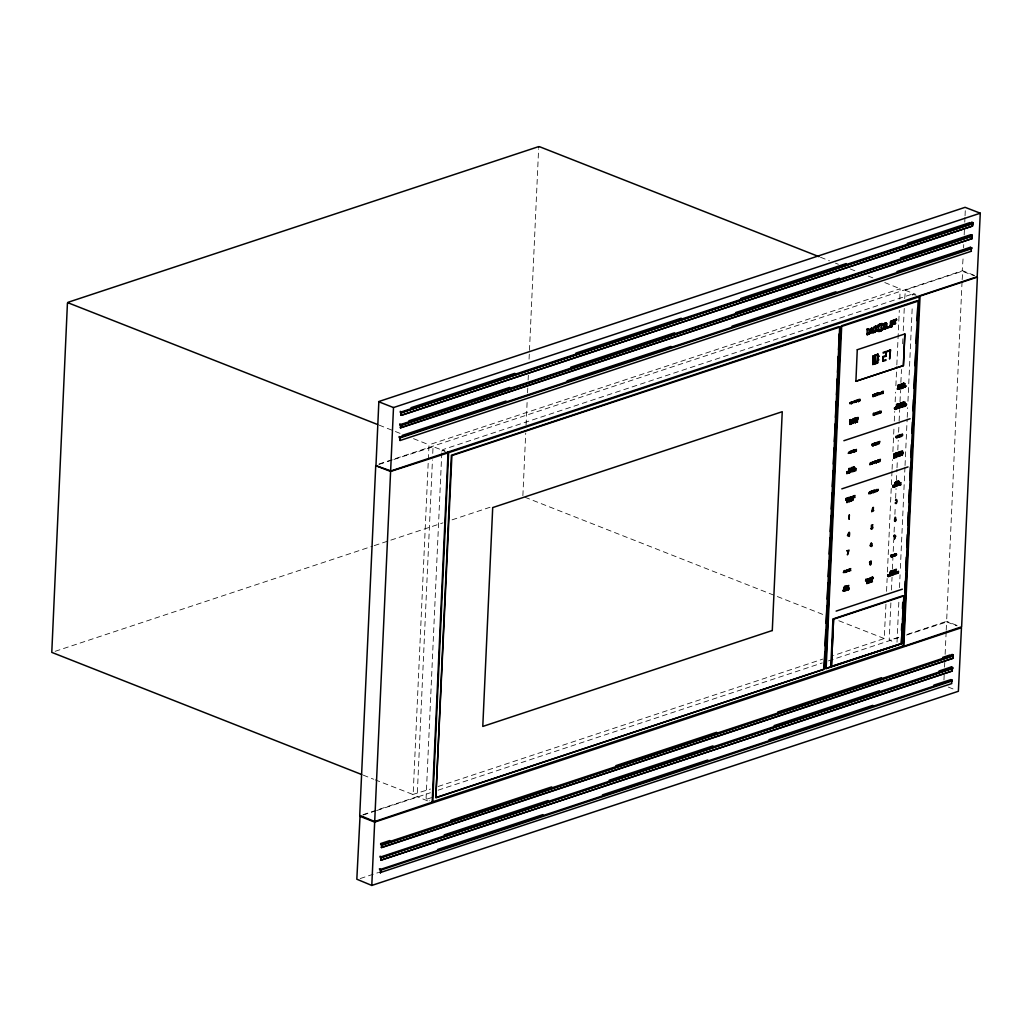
<?xml version="1.0" encoding="UTF-8"?>
<svg xmlns="http://www.w3.org/2000/svg" width="1032" height="1032" viewBox="0 0 1032 1032"><rect width="100%" height="100%" fill="white"/><g stroke="black" fill="none" stroke-linecap="round" stroke-linejoin="round"><path stroke-width="0.75" stroke-dasharray="5 3.75" d="M899.827 299.035L900.085 288.779L429.015 444.818L413.135 794.563L375.171 779.844M363.045 814.674L417.16 796.717L432.46 459.846M907.438 634.345L946.628 621.328L962.069 281.246M379.041 464.013L962.198 270.848L963.153 257.432M432.743 453.409L433.053 446.637L444.844 451.139M441.773 452.842L426.087 798.2L427.029 799.89L429.389 800.819M522.876 495.657L525.714 433.014M526.075 424.99L527.171 400.893M527.533 392.87L527.752 388.045M528.126 380.021L528.345 375.197M529.068 359.136L538.627 148.724M885.959 604.197L884.205 638.524L833.469 655.539M886.553 591.349L887.133 578.5M887.417 572.076L892.022 470.889M892.087 469.289L892.525 459.653M892.899 451.616L893.983 427.519M894.28 421.095L894.718 411.458M895.157 401.822L895.595 392.186M895.879 385.762L896.756 366.489M896.834 364.889L899.311 310.271M890.874 602.907L889.197 639.93L895.247 642.781M891.454 590.033L892.048 577.159M892.409 569.109L892.925 557.835M893.209 551.398L893.725 540.123M894.086 532.073L894.46 524.024M894.899 514.375L895.26 506.325M895.621 498.275L896.06 488.613M896.434 480.564L896.937 469.302M897.014 467.69L897.376 459.64M897.814 449.978L898.253 440.316M898.627 432.266L899.066 422.617M899.13 421.004L899.646 409.73M900.007 401.68L900.523 390.418M900.884 382.369L901.478 369.495M902.639 343.733L902.936 337.296M903.232 330.859L904.251 308.323M904.69 298.661L905.425 290.031L962.185 271.235L974.311 275.75M897.014 642.201L898.911 600.443M899.491 587.595L900.072 574.747M900.368 568.31L904.961 467.122M905.038 465.509L907.154 418.928M907.218 417.328L907.657 407.679M907.954 401.255L912.262 306.491M943.957 679.985L944.177 675.173M944.538 667.149L944.757 662.338M945.131 654.314L946.151 631.842M946.215 630.242L946.602 621.883L956.961 625.831M962.147 279.633L962.882 271.261M963.591 247.796L963.733 244.597M964.172 234.961L964.391 230.149M964.752 222.125L964.972 217.313M965.049 215.701L965.333 209.29M912.765 295.242L912.817 294.314L916.184 295.268M441.838 451.229L442.87 449.617L911.849 294.262L913.823 294.339M378.95 464.426L392.392 459.975M393.876 459.485L433.414 446.637M55.173 651.308L372.681 546.134M374.216 545.631L442.909 522.876M452.068 519.844L490.226 507.202M412.555 794.55L430.473 789.029M438.11 786.5L822.788 659.087M898.485 637.312L889.3 640.317M363.096 815.035L375.338 810.984M376.873 810.468L430.447 792.731M438.097 790.189L822.285 662.931M828.399 660.906L898.808 637.582M906.457 635.054L946.963 621.896M431.582 797.659L426.397 799.271M360.207 878.554L378.576 872.466M911.849 294.262L912.817 294.314M905.206 290.237L915.436 294.223M442.251 450.184L445.256 451.255M884.205 638.524L837.468 620.206M974.324 275.363L962.546 270.694M820.466 257.239L829.431 260.774M835.417 263.121L838.41 264.295M850.368 269.004L854.857 270.771M868.312 276.073L872.801 277.84M884.772 282.549L900.085 288.779M956.974 625.444L946.628 621.328M379.105 425.12L401.538 433.943M413.497 438.652L429.015 444.818M524.901 497.218L824.013 614.904M948.356 687.093L955.503 689.905M363.212 775.135L373.674 779.25M427.506 800.819L417.16 796.717"/><path stroke-width="1.5" d="M371.791 885.443L958.367 691.285L961.463 627.727L374.668 822.104L371.791 885.443L356.827 879.212L360.039 816.054M374.693 821.549L432.163 802.187L448.03 452.867L390.599 471.469L374.693 821.549L359.729 815.319L375.738 465.625L390.96 470.927L977.188 276.744L980.284 213.198L965.088 207.329L378.86 401.512L375.983 465.29M980.284 213.198L393.502 407.563L390.625 470.915M380.821 870.221L380.537 872.788M952.097 680.088L380.86 869.292L380.434 870.273L951.994 681.017L952.097 680.088L950.885 679.559M380.795 860.017L381.44 856.702L952.678 667.498L952.562 668.439L380.937 857.669L381.002 860.211L952.291 670.994L952.188 668.401M381.969 845.053L381.363 847.427M381.788 845.105L953.129 655.849L953.246 654.92L382.008 844.124L381.582 845.105L952.871 655.81L952.859 658.416L381.569 847.633L381.685 845.014M400.377 437.039L399.952 440.483L400.068 437.89L971.615 248.725L971.731 247.783L400.377 437.039L399.126 436.536M401.59 412.748L400.997 415.135M399.655 424.874L400.803 425.326L972.196 236.135L972.299 235.206L401.061 424.41L400.532 427.893L971.925 238.702L971.938 236.096L400.532 425.481M401.306 415.315L972.492 226.047L972.608 223.531L401.138 412.787L972.763 223.557L972.879 222.615L401.642 411.833L401.487 412.748M432.756 801.774L903.322 645.89L919.177 296.816L448.61 452.687L432.808 800.845L432.756 801.774L431.75 801.748M839.674 327.105L451.9 455.551L435.839 797.607L451.384 455.28L838.835 326.654L839.674 327.105L824.142 669.175L436.368 797.62M772.246 630.526L482.783 726.438L492.703 507.576L782.243 411.703L772.284 630.565M918.093 301.125L917.255 300.673L841.686 325.712L840.899 326.938L825.6 668.491L902.226 643.504L902.781 642.626L918.093 301.125L841.673 326.435L826.142 668.504L825.265 668.168M903.697 595.993L833.585 619.213L831.418 666.84L830.786 666.595L832.94 618.968L903.077 595.67L903.813 596.419L901.284 643.852M857.334 349.719L904.858 333.929L903.387 365.599L855.812 381.247M903.426 365.534L904.819 333.904M904.161 646.161L961.631 626.798L977.381 277.092L920.067 296.081L903.813 646.161M951.723 680.991L951.723 683.584L380.228 872.595M952.084 670.916L952.407 668.413L952.188 671.006L380.898 860.12M381.427 847.478L952.652 658.326L952.871 655.823L952.936 658.352M971.241 251.15L971.254 248.699M972.286 226.034L972.608 223.531L972.492 226.047L401.203 415.341M380.292 872.646L380.55 870.182M401.1 415.238L401.319 412.71M824.774 652.25L824.039 668.323L823.265 669.549L435.839 797.607M825.058 645.813L825.793 629.726M826.09 623.302L826.89 605.603M827.187 599.179L827.909 583.093M828.206 576.656L828.941 560.582M829.225 554.145L829.96 538.059M830.244 531.635L830.979 515.548M831.276 509.111L831.998 493.038M832.295 486.601L833.03 470.528M833.314 464.09L834.049 448.004M834.333 441.58L835.146 423.881M835.43 417.457L836.165 401.371M836.462 394.933L837.184 378.86M837.481 372.423L838.203 356.337M838.5 349.913L839.235 333.826M836.126 611.112L902.368 589.169M841.802 488.871L908.044 466.928M843.866 440.716L910.108 418.773M851.516 467.664C850.394 470.824 850.162 470.669 851.297 467.741L852.974 467.173L852.355 469.405L851.684 467.599M857.269 349.642L855.902 381.324L903.387 365.573M855.58 422.578L855.67 420.527L856.547 420.23L855.812 422.243C853.761 424.874 854.586 417.986 855.412 422.63M848.291 589.736C848.872 585.66 849.852 589.685 848.51 589.659L847.066 589.543M858.431 401.525L858.521 399.461L859.669 400.648C859.759 395.991 860.533 403.86 858.714 399.874L858.637 401.448C855.954 402.299 857.605 397.346 858.263 401.577M868.364 328.757L867.254 328.731L867.048 334.768L869.718 333.53M867.306 334.678L868.634 334.239M868.867 329.285L867.293 329.453M868.957 333.091L869.125 329.195L867.267 329.814M868.892 333.065L873.201 331.685M872.375 331.22L870.234 332.278L872.414 331.595M871.24 328.847C874.917 327.479 869.95 334.265 870.363 329.44L870.621 329.35M871.653 331.143C870.634 332.807 870.376 327.789 870.931 329.647M871.808 327.608L871.472 328.034M872.027 328.589L871.253 328.499M872.827 332.807L875.265 332.046M873.678 332.575L875.291 331.685L875.252 332.394M873.73 331.504L873.846 327.596L875.755 327.002M867.061 334.407L875.549 331.595L875.755 325.918L874.168 327.531L874.143 326.796L875.729 326.267M877.368 326.112L883.211 324.19M877.394 331.337L882.683 329.93M882.979 323.558L877.587 325.648M875.162 393.953L874.427 395.966L875.097 396.004L874.194 396.301L874.285 394.25L875.471 393.85L875.871 395.14L876.4 393.54L877.664 393.127L876.929 395.14L877.587 395.179L876.697 395.475L876.787 393.411M881.87 323.532L878.4 325.028M873.24 445.682L873.33 443.618L874.207 443.334L873.472 445.334C871.459 447.965 872.246 441.09 873.072 445.734M877.032 363.264L877.432 354.363M878.671 326.383L878.774 329.84L876.916 330.446M877.071 326.912L879.225 325.506L877.084 326.564M877.535 363.109L877.884 354.17L877.535 363.109L874.336 364.115L874.736 355.202L877.935 354.195M878.954 330.085L876.89 330.808M878.722 360.078L878.696 359.381M878.851 355.821L879.393 356.35M868.841 580.9L868.106 582.912L868.776 582.951L867.873 583.248L867.964 581.184L869.15 580.797L869.55 582.087L870.079 580.487L871.343 580.074L870.608 582.087L871.266 582.125L870.376 582.422L870.466 580.358M881.122 329.75L883.198 328.679M881.612 330.64L878.438 331.337M876.916 444.457L876.258 444.418L876.994 442.406L876.116 442.702L876.013 444.753L877.2 444.366M876.233 462.762L876.323 460.711L877.007 461.317C878.451 457.834 877.213 465.329 877.523 460.762L877.007 461.717L876.529 461.085L876.452 462.684C873.717 463.574 875.407 458.582 876.065 462.813M871.331 577.546L871.24 579.61L872.13 579.313L871.472 579.262L872.208 577.262L870.943 577.675L870.453 579.236L869.886 578.036L869.396 579.584C868.286 575.766 869.563 583.428 869.976 578.384L870.402 579.907L871.163 577.61M877.148 331.078C883.985 334.329 888.113 317.933 877.045 326.176L876.878 331.156L883.25 329.053M889.816 326.834L884.501 328.937L889.894 326.499L884.85 328.176M883.315 361.187L883.018 356.904M886.14 322.861L885.03 322.835L884.514 328.589M886.372 323.48L886.346 322.758L885.082 323.21M886.398 327.26L886.578 323.377L886.707 327.557M886.114 355.498L882.966 356.543L882.747 361.329L885.959 360.31L885.92 359.626L882.837 360.684M884.824 328.873L889.597 327.299M890.603 322.435L896.46 320.139L896.434 319.417M890.913 321.287L896.447 319.056L896.46 320.139M890.564 350.003L887.365 351.022L887.391 351.719L890.564 350.003L889.597 359.059L890.061 350.171M890.668 326.938L891.712 326.95L892.332 324.641M890.577 323.145L892.448 322.165M895.518 323.596L890.41 325.235L895.518 323.596L895.505 322.513L890.526 324.203M895.918 320.668L890.59 322.784M890.539 322.41L896.189 320.23M895.776 407.24L895.686 409.291L896.576 408.995L895.918 408.956L896.653 406.943L895.389 407.369L894.86 408.969C893.583 405.241 895.26 413.084 895.608 407.292M895.376 455.164L895.466 453.1L894.705 454.183C893.312 451.81 894.267 458.466 894.228 453.964L894.705 454.583L895.221 453.628L895.144 455.228L897.414 454.48L897.492 452.906C899.311 456.879 898.537 449.023 898.446 453.68L897.298 452.493L897.208 454.557M896.292 483.776L896.382 481.725L897.44 481.518L897.337 483.286L895.054 483.582C893.983 486.111 895.957 478.809 896.124 483.827M900.897 386.2L901.207 384.059L901.117 386.123L899.672 386.007M899.711 436.91L900.188 434.73L900.897 436.51M893.789 572.141C894.37 568.064 895.35 572.089 894.009 572.063L892.551 571.947C891.48 574.476 893.441 567.174 893.609 572.192M902.381 385.697L902.471 383.646L903.348 383.362L902.613 385.362L903.271 385.413L901.168 385.104L902.136 383.762L901.413 384.949L902.2 385.762M898.678 483.479C897.195 486.73 897.221 486.549 898.279 483.608L899.968 483.053L899.336 485.285L898.666 483.75M901.065 436.459L901.155 434.408L901.839 435.014C903.284 431.531 902.045 439.026 902.355 434.459L901.839 435.414L901.362 434.782L901.284 436.381L898.472 436.717M902.484 407.047C902.665 403.577 904.587 405.576 902.097 407.176L901.259 406.853C900.175 409.382 902.149 402.08 902.316 407.098M902.084 452.932L902.394 450.803L903 452.635L900.859 452.751C899.775 455.267 901.749 447.978 901.916 452.996M901.478 630.423L901.762 624.179M902.471 608.583L902.742 602.34M901.452 643L902.303 624.283M902.523 619.6L903.297 602.443M902.69 637.531L903.193 626.269M903.709 615.008L904.226 603.759M904.729 592.497L905.245 581.235M905.748 569.987L906.341 557.112M906.78 547.463L907.36 534.602M907.799 524.953L908.379 512.091M908.818 502.442L909.398 489.568M909.837 479.919L910.43 467.057M910.869 457.408L911.449 444.547M911.966 433.285L912.469 422.023M912.985 410.775L913.501 399.513M914.004 388.251L914.584 375.39M915.023 365.741L915.616 352.88M916.055 343.23L916.635 330.356M917.074 320.72L917.654 307.846M971.989 238.637L971.925 236.122L971.925 238.624L400.429 427.712M538.691 147.125L539.297 146.609L818.969 256.645M970.39 247.37L971.731 247.783M950.756 679.662L933.857 685.119M400.016 438.123L399.087 437.465M826.116 668.607L901.684 643.581L902.471 642.356M876.62 393.476L875.82 395.785L875.252 393.927M870.298 580.423L869.499 582.719L868.931 580.874M876.981 444.444L877.897 442.096L878.49 443.941L877.432 443.695M895.531 455.112L896.447 452.764L897.04 454.609M538.73 146.596L68.022 302.299L67.428 303.227L51.781 652.379L361.716 774.542M840.577 326.654L841.673 326.435M853.954 496.702L854.922 495.45L854.199 496.65L854.986 497.463L853.941 496.805M849.762 569.845L850.729 568.593L850.007 569.793L850.794 570.593L849.749 569.948M893.299 573.727L894.267 572.476L893.544 573.676L894.331 574.476L893.286 573.831M850.097 403.112C850.6 401.461 849.22 404.441 849.929 403.46M853.116 402.106C853.619 400.455 852.226 403.447 852.935 402.467M897.647 388.625C898.15 386.974 896.756 389.954 897.466 388.974M848.627 585.918C849.13 584.267 847.749 587.26 848.446 586.279M972.763 223.557L971.615 223.028M953.129 655.849L951.981 655.32M833.585 618.684L831.405 666.917M900.884 643.904L901.529 643.62M401.319 412.865L400.223 412.297M381.118 857.734L380.021 857.179M410.955 407.743L514.8 373.352M575.895 353.112L681.262 318.204M740.821 298.48L846.201 263.573M907.283 243.333L969.899 222.602M408.853 420.837L509.653 387.452M570.735 367.211L674.58 332.82M735.674 312.58L839.519 278.176M900.614 257.948L970.854 234.677M402.17 435.44L506.028 401.048M567.11 380.808L670.955 346.404M732.049 326.176L835.894 291.772M896.989 271.545L970.403 247.267M971.422 251.228L400.171 440.483M878.477 324.706L881.934 323.558M896.486 319.43L890.59 321.339L890.332 327.002L891.983 326.499M871.795 327.97L871.163 329.182L872.543 328.757M886.643 323.39L885.043 323.919M872.53 329.118L870.402 329.814M870.286 331.207L871.937 330.704M890.461 325.622L892.319 325.003M867.099 333.71L875.587 330.898M886.733 327.196L884.876 327.815M874.762 355.898L877.909 354.853M883.005 357.227L886.14 356.195L886.359 351.396L883.16 352.415L883.186 353.112L886.269 352.041M877.561 362.438L874.427 363.47M899.44 386.678L900.136 384.407L900.73 386.252M874.891 414.322L875.949 414.567L875.355 412.736L874.672 414.993M898.253 437.387L898.937 435.13L899.53 436.962M855.012 469.289L855.683 470.824L856.315 468.593L854.354 469.508L854.844 470.592L853.954 471.237L854.844 469.199M895.557 486.549L895.441 484.55L896.589 485.75C896.679 481.08 897.453 488.949 895.621 484.963M846.833 590.214L845.647 590.614L845.75 588.55L846.614 588.266L845.879 590.265L847.53 587.956L848.123 589.788M897.195 573.534L897.092 571.547L898.24 572.734C898.33 568.077 899.091 575.933 897.272 571.947M389.799 840.551L380.627 843.583L381.892 844.176M450.881 820.311L551.681 786.926M615.82 765.679L716.608 732.294M777.702 712.054L881.547 677.663M942.642 657.423L950.279 654.894M444.199 834.914L548.057 800.522M609.138 780.282L712.983 745.891M774.077 725.651L879.457 690.743M939.017 671.019L951.233 666.969M952.407 668.413L380.937 857.669M437.529 849.529L542.897 814.622M602.456 794.898L707.836 759.991M768.917 739.751L872.775 705.359M830.786 666.595L901.271 643.568M971.615 248.648L970.467 248.196M67.66 302.634L377.609 424.526M378.641 401.719L393.502 407.563M400.571 425.377L400.455 427.828M375.738 465.625L390.599 471.469M902.678 645.761L903.322 645.89M952.626 668.375L951.414 667.898M951.981 680.939L950.846 680.488M359.807 816.26L374.668 822.104M971.654 222.099L972.879 222.615M971.086 234.677L972.299 235.206M892.435 322.526L892.061 323.648M883.392 324.422L881.354 324.796M883.379 324.783C880.386 323.197 880.064 332.02 883.224 328.318M881.792 325.312L881.625 328.847M872.414 330.15L870.363 330.885M868.557 328.989L867.306 329.105M885.856 351.564L886.101 355.834M400.261 411.368L401.525 411.871M399.694 423.958L400.958 424.462M952.02 654.391L953.246 654.92M951.452 666.982L952.678 667.498M380.589 844.589L381.737 845.04M380.06 856.25L381.324 856.754M380.756 869.344L379.376 868.931L380.602 870.208M447.63 452.184L448.61 452.687M845.969 499.617L846.743 499.785L847.13 498.03L846.743 500.107L845.814 500.185L846.021 498.404L845.969 499.617M873.498 462.839L874.259 463.007L874.659 461.252L874.259 463.342L873.343 463.407L873.549 461.627L873.498 462.839M889.481 575.263L890.255 575.43L890.642 573.676L890.255 575.753L889.339 575.817L889.545 574.05L889.481 575.263M899.207 453.061L899.968 453.229L900.368 451.487L899.968 453.564L899.053 453.628L899.259 451.848L899.207 453.061M894.938 519.922C895.079 522.592 896.808 518.399 894.938 519.922M847.001 471.676L846.911 473.74L848.381 472.243L847.001 471.676M847.22 471.869C846.201 475.481 849.633 471.276 847.22 471.869M848.407 453.37C849.478 452.893 848.949 450.674 848.407 453.37M849.788 419.947L849.697 422.011L850.613 419.676L849.788 419.947M850.046 422.385L849.955 424.449L850.845 424.152L850.187 424.1L850.923 422.101L850.046 422.385M847.04 500.585L846.949 502.649L848.407 501.152L847.04 500.585M847.246 500.778C846.24 504.39 849.671 500.185 847.246 500.778M847.44 497.927L847.337 499.991L847.62 498.34C849.439 502.326 848.678 494.47 848.588 499.127L847.44 497.927M850.845 419.598C849.788 422.759 853.348 420.463 850.845 419.598M848.704 471.121L848.601 473.172L849.504 472.875L848.846 472.837L849.581 470.824L848.704 471.121M851.052 419.779L851.026 420.424L851.052 419.779M843.66 588.214C844.679 587.685 844.253 585.596 843.66 588.214M851.168 422.011L851.077 424.075L851.361 422.423C853.18 426.397 852.406 418.541 852.316 423.197L851.168 422.011M844.666 572.154L843.363 572.528L844.202 570.735L843.596 572.373L844.666 572.154M845.014 570.49L844.911 572.554L845.84 571.973L845.144 572.205L845.014 570.49M844.292 590.588L842.989 590.949L843.828 589.156L843.221 590.807L844.292 590.588M844.64 588.924L844.537 590.975L845.453 590.665L844.64 588.924M844.705 586.37L845.144 588.253L845.995 585.944L844.705 586.37M849.839 470.747L849.736 472.798L850.652 470.476L849.839 470.747M849.194 497.347L849.104 499.411L850.02 499.101L849.194 497.347M847.014 550.83L848.356 550.946L847.427 554.881L849.052 550.146L847.014 550.83M847.53 535.608L848.859 535.44C849.207 540.291 850.871 526.088 847.53 535.608M851.439 450.868L851.348 452.932L852.213 451.706L851.645 451.061L852.896 450.649L853.025 452.377L853.658 450.145L851.439 450.868M852.806 421.469L853.245 423.352L854.096 421.043L852.806 421.469M850.897 470.386C849.71 473.533 853.477 471.289 850.897 470.386M851.103 470.566L851.077 471.211L851.103 470.566M849.336 514.942L849.143 519.135L849.336 514.942M853.993 418.553L854.909 418.515L853.838 420.63L855.231 420.166L854.264 420.23L855.322 418.115L853.993 418.553M848.936 533.699L848.149 535.131L848.923 533.699M854.96 402.209L853.658 402.57L854.483 400.777L853.877 402.416L854.96 402.209M854.522 421.159L854.496 421.804L854.522 421.159M853.864 450.068L853.774 452.132L854.664 451.835L854.006 451.784L854.741 449.784L853.864 450.068M855.528 418.05L855.438 420.101L856.328 419.805L855.67 419.766L856.405 417.754L855.528 418.05M849.233 570.644L847.93 571.019L848.768 569.225L848.162 570.864L849.233 570.644M852.458 498.791C851.387 501.939 854.947 499.656 852.458 498.791M848.601 587.853L848.562 588.498L848.601 587.853M849.581 568.98L849.491 571.031L849.581 568.98M852.664 498.972L852.638 499.617L852.664 498.972M854.999 449.694L854.896 451.758L855.18 450.107C856.999 454.08 856.238 446.224 856.147 450.881L854.999 449.694M856.65 417.676L856.56 419.727L856.844 418.076C858.663 422.062 857.902 414.206 857.811 418.863L856.65 417.676M857.373 400.094L857.347 400.738L857.373 400.094M856.805 420.153L856.702 422.204L857.605 421.907L856.934 421.869L857.669 419.856L856.805 420.153M853.425 497.501L852.122 497.875L852.961 496.082L852.355 497.721L853.425 497.501M853.774 495.837L853.67 497.888L853.774 495.837M873.162 355.73L872.827 364.67L873.227 355.756M873.02 394.663L872.93 396.727C874.31 396.688 874.285 394.095 873.02 394.663M873.188 395.733L873.162 396.378L873.188 395.733M873.227 394.856L873.227 394.856M868.763 493.618C869.77 493.025 869.408 491.09 868.763 493.618M875.239 355.047L874.891 363.974L875.304 355.06M870.621 463.626C871.395 459.717 868.08 467.857 871.137 463.458L870.621 463.626M873.433 413.38L873.343 415.432C874.736 415.406 874.697 412.813 873.433 413.38M865.951 579.339C864.326 583.996 868.402 578.604 865.951 579.339M869.95 491.735L869.847 493.799L870.75 493.502L870.157 491.929L871.459 491.503L871.601 493.219L871.692 491.425L872.827 491.038L872.969 492.767L873.601 490.535L869.95 491.735M872.182 444.25L872.156 444.895L872.182 444.25M873.601 414.451L873.575 415.096L873.601 414.451M873.64 413.574L873.64 413.574M866.171 579.52L866.171 579.52M866.854 581.558L866.764 583.609L867.68 583.312L866.854 581.558M874.465 443.244L874.375 445.308L875.497 444.044C875.575 447.05 875.871 440.625 875.51 443.786L874.646 444.07L874.465 443.244M871.769 511.601L873.782 510.414L872.582 510.814C874.62 506.041 872.621 505.886 871.769 511.601M871.06 528.629C871.343 531.08 874.517 526.191 871.795 526.63L872.853 524.707L871.459 525.172L871.356 527.365L872.427 527.739L871.06 528.629M877.922 393.037C877.806 396.727 877.69 393.179 879.238 394.624L880.115 393.747C880.296 392.005 879.161 395.437 877.922 393.037M873.807 490.458L873.717 492.522L873.807 490.458M875.175 461.33L875.149 461.975L875.175 461.33M878.129 393.218L878.103 393.863L878.129 393.218M877.471 413.6L876.168 413.961L876.994 412.168L876.387 413.819L877.471 413.6M874.362 490.277L874.272 492.328L874.556 490.677C876.374 494.663 875.613 486.807 875.51 491.464L874.362 490.277M871.588 579.984L871.498 582.048L872.414 581.738L871.588 579.984M879.677 411.317L879.574 413.368L879.857 411.716C881.676 415.702 880.915 407.846 880.825 412.503L879.677 411.317M872.466 577.172C871.408 580.332 874.968 578.036 872.466 577.172M878.619 441.877L879.058 443.747L879.909 441.438L878.619 441.877M872.685 577.352L872.646 577.997L872.685 577.352M878.09 460.117L878 462.181L878.89 461.885L878.297 460.311L879.612 459.872L879.754 461.601L880.386 459.356L878.09 460.117M876.916 490.458C877.677 486.575 874.375 494.689 877.445 490.277L876.916 490.458M881.573 392.857C882.347 388.948 879.032 397.088 882.089 392.689L881.573 392.857M877.664 490.677C878.671 490.123 878.309 488.02 877.664 490.677M882.463 391.541L882.373 393.592L883.263 393.295L882.605 393.257L883.34 391.244L882.463 391.541M893.789 456.183L893.699 458.234L895.157 456.737L893.789 456.183M893.996 456.376C892.99 459.988 896.421 455.77 893.996 456.376M896.563 404.454L896.473 406.505L897.389 404.183L896.563 404.454M893.106 485.324L893.015 487.388L893.312 485.711L893.789 486.33L894.293 485.388C894.009 489.942 895.234 482.46 893.789 485.93L893.106 485.324M898.214 385.065L898.111 387.116C899.504 387.09 899.478 384.485 898.214 385.065M889.829 572.915C890.874 572.425 890.41 570.232 889.829 572.915M898.382 386.136L898.343 386.781L898.382 386.136M898.421 385.246L898.421 385.246M890.784 555.332L891.235 557.203L892.074 554.894L890.784 555.332M897.634 404.105C896.563 407.266 900.136 404.97 897.634 404.105M895.479 455.628L895.389 457.679L896.279 457.382L895.621 457.344L896.357 455.331L895.479 455.628M897.685 407.627C898.562 403.886 895.118 411.652 898.214 407.459L897.685 407.627M897.84 404.286L897.814 404.931L897.84 404.286M890.951 573.573L890.861 575.637L890.951 573.573M890.874 571.083L891.313 572.953L892.164 570.657L890.874 571.083M894.873 484.743L894.783 486.794L894.873 484.743M898.575 406.311L898.485 408.362L899.375 408.066L898.782 406.505L900.097 406.066L900.239 407.782L900.859 405.55L898.575 406.311M896.615 455.241L896.524 457.305L897.44 454.97L896.615 455.241M892.293 554.829L892.19 556.88L892.293 554.829M899.968 387L900.407 388.883L901.246 386.574L899.968 387M892.848 554.648L892.757 556.7L893.041 555.023L893.493 555.668L894.034 554.7C893.738 559.267 894.963 551.772 893.531 555.255L892.848 554.648M895.324 503.023C897.079 505.977 897.672 496.624 895.531 500.327C896.885 499.256 896.898 503.435 895.324 503.023M896.589 481.905C895.582 485.53 899.014 481.312 896.589 481.905M897.672 454.893C896.615 458.053 900.162 455.757 897.672 454.893M897.892 455.073L897.853 455.718L897.892 455.073M892.77 574.527L891.467 574.901L892.306 573.108L891.7 574.747L892.77 574.527M893.119 572.863L893.028 574.914L893.119 572.863M900.781 403.06L901.684 403.022L900.626 405.137L902.007 404.673L901.039 404.738L902.11 402.622L900.781 403.06M894.615 554.055L894.525 556.119L895.415 555.822L894.757 555.771L895.492 553.771L894.615 554.055M900.007 435.04L899.981 435.685L900.007 435.04M894.086 570.257L894.06 570.902L894.086 570.257M898.085 481.157L897.982 483.208L899.452 481.712L898.085 481.157M898.292 481.351C897.285 484.963 900.704 480.744 898.292 481.351M902.832 386.045L903.271 387.929L904.122 385.62L902.832 386.045M902.303 402.545L902.213 404.608L903.116 404.312L902.445 404.273L903.181 402.261L902.303 402.545M895.105 569.677L895.557 571.56L896.395 569.251L895.105 569.677M895.75 553.681C894.692 556.867 898.214 554.481 895.75 553.681M903.606 383.272L903.516 385.323L904.974 383.827L903.606 383.272M895.957 553.862L895.931 554.507L895.957 553.862M902.755 406.053L902.716 406.698L902.755 406.053M903.813 383.465C902.807 387.077 906.238 382.859 903.813 383.465M900.755 455.37C901.749 454.79 901.4 452.751 900.755 455.37M903.439 402.183L903.348 404.234L903.619 402.583C905.451 406.569 904.677 398.713 904.587 403.37L903.439 402.183M900.175 482.989L900.085 485.04L900.975 484.743L900.317 484.705L901.052 482.692L900.175 482.989M903.851 404.57L903.761 406.621L904.677 406.311L903.851 404.57M901.8 453.525L902.239 455.409L903.09 453.1L901.8 453.525M904.961 404.196L904.871 406.247L905.761 405.95L905.103 405.911L905.838 403.912L904.961 404.196M905.954 405.37C906.999 404.867 906.522 402.673 905.954 405.37M895.17 536.124C894.176 538.42 893.996 534.241 895.17 536.124M869.963 562.272C869.524 568.155 872.285 559.512 869.963 562.272M869.576 562.118L870.311 565.123L871.253 563.795L871.034 560.905L869.576 562.118M870.26 545.747C873.524 549.205 871.343 538.317 870.26 545.747M894.641 519.186L894.551 521.018L895.402 521.431C896.189 520.631 895.634 513.704 894.641 519.186M895.634 536.176L894.241 539.375L895.015 537.13A1.419 0.916 -68.5 0 1 894.512 537.466L893.686 536.537A1.355 0.864 -68.5 0 1 894.692 534.976L895.634 536.176M887.675 575.34C887.868 578.217 889.778 573.134 887.675 575.34M889.042 575.224C888.849 579.481 886.191 573.186 889.042 575.224M871.743 545.606C870.608 548.186 870.479 543.877 871.743 545.606M852.226 402.557C850.523 406.582 850.355 399.81 852.226 402.557M856.844 401.035C855.128 405.047 854.96 398.288 856.844 401.035M853.748 419.65C852.032 423.662 851.864 416.902 853.748 419.65M851.116 451.99C849.413 456.002 849.246 449.243 851.116 451.99M853.799 470.437C852.084 474.462 851.916 467.69 853.799 470.437M854.728 467.612C853.013 471.624 852.845 464.864 854.728 467.612M850.278 500.533C848.562 504.545 848.394 497.772 850.278 500.533M851.852 497.488C850.136 501.5 849.968 494.728 851.852 497.488M852.135 499.914C850.42 503.926 850.252 497.166 852.135 499.914M879.354 412.426C877.639 416.438 877.471 409.678 879.354 412.426M847.659 570.632C845.943 574.643 845.776 567.871 847.659 570.632M873.046 462.8C871.331 466.825 871.163 460.053 873.046 462.8M847.749 586.382C846.034 590.394 845.866 583.622 847.749 586.382M899.775 388.071C898.059 392.096 897.892 385.323 899.775 388.071M900.536 404.157C898.82 408.169 898.653 401.396 900.536 404.157M905.877 386.058C904.161 390.07 903.993 383.311 905.877 386.058M868.66 579.455C866.944 583.467 866.777 576.695 868.66 579.455M900.575 454.944C898.859 458.956 898.691 452.197 900.575 454.944M896.769 572.657C895.054 576.682 894.886 569.909 896.769 572.657M850.897 402.609C850.884 405.589 853.064 400.622 850.897 402.609M855.515 401.074C855.502 404.054 857.682 399.087 855.515 401.074M852.419 419.689C852.406 422.668 854.586 417.702 852.419 419.689M849.788 452.029C849.775 455.009 851.955 450.055 849.788 452.029M852.471 470.489C852.458 473.469 854.638 468.502 852.471 470.489M853.399 467.651C853.387 470.631 855.567 465.664 853.399 467.651M848.949 500.572C848.936 503.552 851.103 498.585 848.949 500.572M850.523 497.527C850.51 500.507 852.69 495.541 850.523 497.527M850.807 499.952C850.794 502.932 852.974 497.966 850.807 499.952M878.026 412.478C878.013 415.457 880.193 410.491 878.026 412.478M846.33 570.67C846.317 573.65 848.498 568.684 846.33 570.67M871.717 462.852C871.705 465.832 873.885 460.865 871.717 462.852M846.408 586.421C846.395 589.401 848.575 584.435 846.408 586.421M898.446 388.122C898.433 391.102 900.614 386.136 898.446 388.122M899.194 404.196C899.182 407.176 901.362 402.209 899.194 404.196M904.548 386.097C904.535 389.077 906.702 384.11 904.548 386.097M870.879 543.722C870.879 546.122 872.659 542.123 870.879 543.722M867.332 579.494C867.319 582.474 869.499 577.507 867.332 579.494M899.246 454.983C899.233 457.963 901.413 453.009 899.246 454.983M895.441 572.708C895.428 575.688 897.608 570.722 895.441 572.708M897.904 435.478L896.344 437.387C895.234 433.569 896.524 441.232 896.924 436.188L897.35 437.71L897.904 435.478M849.259 468.838L848.988 469.663L849.259 468.838M879.832 392.844L879.561 393.669L879.832 392.844M875.252 413.213L874.994 414.026L875.252 413.213M877.793 442.573L877.523 443.399L877.793 442.573M900.033 384.884L899.762 385.71L900.033 384.884M902.007 386.755L901.736 387.58L902.007 386.755M901.62 405.731L901.349 406.556L901.62 405.731M847.427 588.433L847.156 589.246L847.427 588.433M898.833 435.607L898.575 436.433L898.833 435.607M896.344 453.242L896.073 454.067L896.344 453.242M901.22 451.629L900.949 452.455L901.22 451.629M895.428 482.473L895.157 483.298L895.428 482.473M892.912 570.838L892.654 571.651L892.912 570.838M849.207 468.412L848.446 470.708L849.955 470.205L849.207 468.412M901.955 386.329L901.194 388.625L902.703 388.122L902.11 386.278"/></g></svg>
